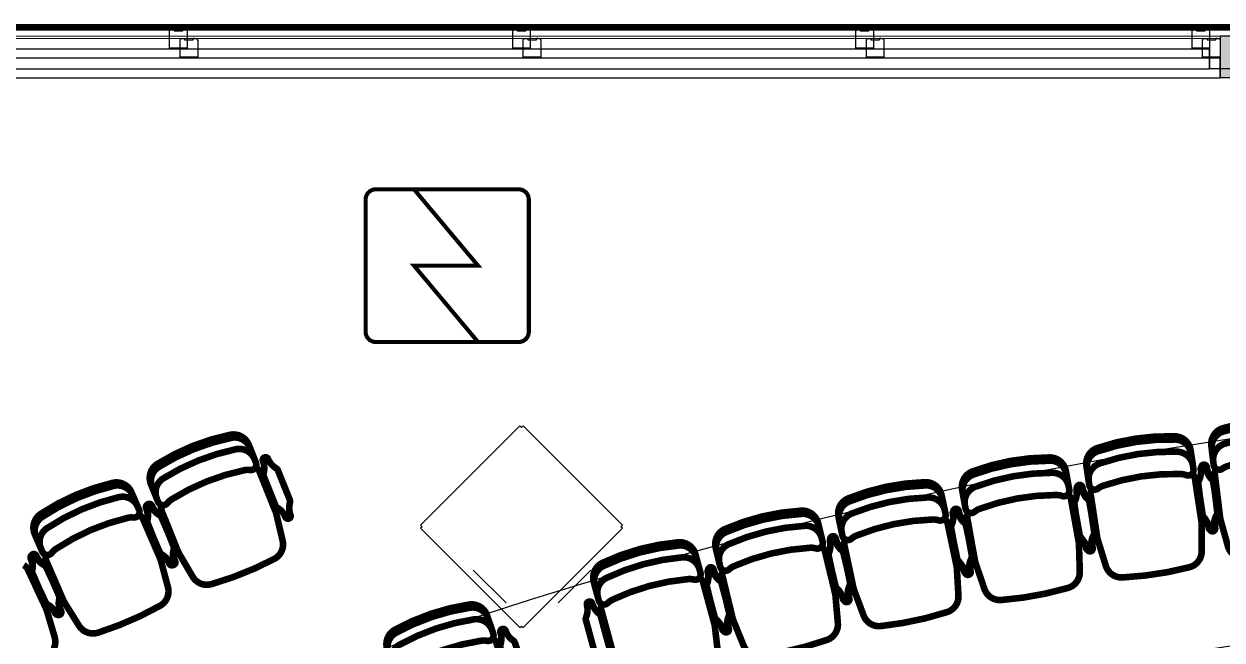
# Model space of a CAD drawing. Header units: metres. Extents: x -331 to 2982, y 362 to 2539.
# Drawn here: x 837.98 to 843.43, y 988.52 to 991.32 of the extents above; entities that cross this region are included whole.
import ezdxf

# ---------------------------------------------------------------- set-up
doc = ezdxf.new("R2010")
doc.units = ezdxf.units.M
doc.layers.get('0').update_dxf_attribs({"color": 251})
doc.layers.add('BASE', color=8, linetype='Continuous', lineweight=5)
for name, color, linetype in [('CX', 251, 'Continuous'), ('DET. FUMAÇA', 1, 'Continuous'), ('Est', 251, 'Continuous'), ('Pis', 251, 'Continuous'), ('Renato', 7, 'Continuous')]:
    doc.layers.add(name, color=color, linetype=linetype)

# ---------------------------------------------------------------- blocks, each defined once
blk = doc.blocks.new('XR_BL2_AND_MON-REV15$0$PERFIL_UNIT_ALCOA')
at = {"layer": 'CX', "color": 6}
for p, q in [((-21.3, 13.4), (-15.2, 13.4)), ((30.6, 13.4), (24.4, 13.4))]:
    blk.add_line(p, q, dxfattribs=at)
at = {"layer": 'CX'}
blk.add_lwpolyline([(-15.2, 19.2), (-15.2, 13.4), (-33.6, 13.4), (-33.6, 19.2), (-35.4, 19.2), (-35.4, 99.2), (44.6, 99.2), (44.6, 19.2), (42.9, 19.2), (42.9, 13.4), (24.4, 13.4), (24.4, 19.2)], close=True, dxfattribs=at)
blk = doc.blocks.new('XR_BL2_AND_MON-REV15$0$P_M')
at = {"layer": 'Est'}
blk.add_lwpolyline([(0.4596, -0.4313), (0.4525, -0.4243), (0.4596, -0.4172), (0.0071, 0.0354), (0, 0.0283), (-0.0071, 0.0354), (-0.4596, -0.4172), (-0.4525, -0.4243), (-0.4596, -0.4313), (-0.0071, -0.8839), (0, -0.8768), (0.0071, -0.8839)], close=True, dxfattribs=at)
blk = doc.blocks.new('XR_BL2_AND_MON-REV15$0$A$C10B331E6')
at = {"layer": 'BASE'}
for p, q in [((-0.1499, 0), (-0.1499, -9.3133, 2.33)), ((-0.06, 0, 197.496), (-0.06, -9.3133, 199.826)), ((-0.0499, 0, 179.8525), (-0.0499, -9.3133, 199.826))]:
    blk.add_line(p, q, dxfattribs=at)
at = {"layer": 'BASE', "linetype": 'ByBlock', "ltscale": 0.1, "xscale": -0.001000000000203727, "yscale": 0.001000000000203727, "zscale": 0.0009999999999763531, "rotation": 90}
for p in [(-0.0466, -0.0354, 197.496), (-0.0466, -1.5662), (-0.0466, -3.1287), (-0.0466, -4.6912)]:
    blk.add_blockref('XR_BL2_AND_MON-REV15$0$PERFIL_UNIT_ALCOA', p, dxfattribs=at)
blk = doc.blocks.new('Detector de fumaça')
at = {"layer": 'DET. FUMAÇA', "linetype": 'Continuous', "lineweight": 15, "const_width": 0.0187}
blk.add_lwpolyline([(774.5995, 539.8158), (775.2491, 539.8158, -0.414214), (775.2958, 539.769), (775.2958, 539.1669, -0.414214), (775.2491, 539.1202), (774.5995, 539.1202, -0.414214), (774.5527, 539.1669), (774.5527, 539.769, -0.414214)], format="xyb", close=True, dxfattribs=at)
blk.add_lwpolyline([(774.773, 539.8158), (775.0645, 539.468), (774.773, 539.468), (775.0645, 539.1202)], dxfattribs=at)

msp = doc.modelspace()

# ---------------------------------------------------------------- hatches: boundary and pattern name
at = {"layer": 'Renato'}
msp.add_hatch(color=256, dxfattribs=at).paths.add_polyline_path([(849.6578, 991.0762), (849.6578, 991.2662), (843.4243, 991.2662), (843.4243, 991.0762), (846.471, 991.0762), (846.611, 991.0762)])
h = msp.add_hatch(dxfattribs=at)
h.set_pattern_fill('ANSI32', color=256, scale=0.5, angle=135)
h.set_pattern_definition([(180, (839.86678, 988.55278), (-1e-17, -0.1875), []), (180, (839.80428, 988.61528), (-1e-17, -0.1875), [])])
h.paths.add_polyline_path([(840.7153, 988.5528), (836.5653, 988.5528), (836.5653, 983.2157), (840.7153, 983.2157)])
h = msp.add_hatch(dxfattribs=at)
h.set_pattern_fill('ANSI32', color=256, scale=0.5, angle=135)
h.set_pattern_definition([(180, (846.11678, 988.55278), (-1e-17, -0.1875), []), (180, (846.05428, 988.61528), (-1e-17, -0.1875), [])])
h.paths.add_polyline_path([(846.1168, 988.5528), (840.7153, 988.5528), (840.7153, 983.1981), (846.1168, 983.1981)])

# ---------------------------------------------------------------- linework, layer by layer
at = {"lineweight": 0}
msp.add_lwpolyline([(830.51, 980.3648), (862.4472, 980.3648, 1.000162), (862.4486, 989.1047), (862.118, 989.1022), (862.118, 991.1173), (862.193, 991.1173), (862.193, 991.3073), (830.793, 991.3073), (830.793, 991.1173), (830.868, 991.1173), (830.868, 989.1048, 1.0398), (830.5074, 980.3647, 0.005135)], format="xyb", close=True, dxfattribs=at)
at = {"layer": 'Pis'}
for p, q in [((843.3762, 991.3073), (834.0629, 991.3073)), ((843.3762, 991.2971), (834.0629, 991.2971)), ((843.3762, 991.3073), (843.3762, 991.1173)), ((846.493, 991.3073), (843.3762, 991.3073)), ((849.6097, 991.3073), (843.3762, 991.3073)), ((843.3762, 991.3073), (843.3762, 991.1173)), ((843.3762, 991.2073), (834.0629, 991.2073)), ((843.3762, 991.2073), (834.063, 991.2073)), ((843.3762, 991.1173), (843.3762, 991.2073)), ((834.063, 991.1173), (843.3751, 991.1173)), ((846.423, 991.1173), (843.3762, 991.1173)), ((849.6097, 991.1173), (843.3762, 991.1173))]:
    msp.add_line(p, q, dxfattribs=at)
at = {"layer": 'Pis', "const_width": 0.03}
for points in [[(830.51, 980.3648), (862.4472, 980.3648, 1.000162), (862.4486, 989.1047), (862.118, 989.1022), (862.118, 991.1173), (862.193, 991.1173), (862.193, 991.3073), (830.793, 991.3073), (830.793, 991.1173), (830.868, 991.1173), (830.868, 989.1048, 1.0398), (830.5074, 980.3647, 0.005135)], [(843.8117, 989.3519, 0.08991), (843.4575, 989.3085, 0.086278), (843.4347, 989.2968, -0.57735), (843.3948, 989.3137), (843.3842, 989.4002, -0.36261), (843.4364, 989.481, -0.08991), (843.7905, 989.5244, -0.36261), (843.8607, 989.4586), (843.8713, 989.3721, -0.57735), (843.8367, 989.3461, 0.086278)], [(838.981, 989.2899, 0.08991), (838.6499, 989.1571, 0.086278), (838.6308, 989.1399, -0.57735), (838.5879, 989.1461), (838.5555, 989.2269, -0.36261), (838.5852, 989.3184, -0.08991), (838.9163, 989.4512, -0.36261), (839.001, 989.4056), (839.0334, 989.3248, -0.57735), (839.0067, 989.2907, 0.086278)], [(843.2439, 989.2725, 0.08991), (842.8912, 989.219, 0.086278), (842.8687, 989.2066, -0.57735), (842.8284, 989.2224), (842.8153, 989.3086, -0.36261), (842.8651, 989.3908, -0.08991), (843.2179, 989.4443, -0.36261), (843.2898, 989.3806), (843.3029, 989.2944, -0.57735), (843.2691, 989.2674, 0.086278)], [(839.1311, 989.1191, -0.164851), (839.1228, 989.1288), (839.0691, 989.2626, -0.164851), (839.0684, 989.2754, 0.162089), (839.0657, 989.3317, -1), (839.0889, 989.341, 0.162089), (839.1258, 989.2984, -0.164851), (839.1341, 989.2887), (839.1878, 989.1549, -0.164851), (839.1885, 989.1421, 0.162089), (839.1912, 989.0858, -1), (839.168, 989.0765, 0.162089)], [(842.6789, 989.177, 0.08991), (842.3279, 989.1134, 0.086278), (842.3057, 989.1004, -0.57735), (842.265, 989.115), (842.2494, 989.2008, -0.36261), (842.2969, 989.2844, -0.08991), (842.6479, 989.348, -0.36261), (842.7217, 989.2863), (842.7373, 989.2006, -0.57735), (842.7042, 989.1726, 0.086278)], [(843.351, 989.0719, -0.164851), (843.3451, 989.0833), (843.3235, 989.2257, -0.164851), (843.3257, 989.2384, 0.162089), (843.3359, 989.2938, -1), (843.3606, 989.2976, 0.162089), (843.3868, 989.2476, -0.164851), (843.3927, 989.2362), (843.4143, 989.0938, -0.164851), (843.412, 989.0811, 0.162089), (843.4019, 989.0257, -1), (843.3771, 989.0219, 0.162089)], [(843.4111, 989.099), (843.3935, 989.2421, 0.164851), (843.388, 989.2536, -0.162089), (843.3632, 989.3043, 1), (843.3384, 989.3012, -0.162089), (843.3267, 989.2461, 0.164851), (843.3241, 989.2335), (843.3416, 989.0905, 0.164851), (843.3472, 989.0789, -0.162089), (843.3719, 989.0283, 1), (843.3967, 989.0313, -0.162089), (843.4085, 989.0864, 0.164851)], [(838.4502, 989.0728, 0.08991), (838.1228, 988.9311, 0.086278), (838.1042, 988.9134, -0.57735), (838.0612, 988.9184), (838.0266, 988.9984, -0.36261), (838.0538, 989.0906, -0.08991), (838.3812, 989.2323, -0.36261), (838.4671, 989.189), (838.5017, 989.1091, -0.57735), (838.4759, 989.0743, 0.086278)], [(842.1164, 989.0653, 0.08991), (841.7673, 988.9917, 0.086278), (841.7455, 988.978, -0.57735), (841.7044, 988.9915), (841.6864, 989.0767, -0.36261), (841.7314, 989.1617, -0.08991), (842.0805, 989.2353, -0.36261), (842.156, 989.1758), (842.174, 989.0905, -0.57735), (842.1418, 989.0616, 0.086278)], [(842.8507, 989.0083), (842.8291, 989.1507, 0.164851), (842.8232, 989.1621, -0.162089), (842.797, 989.2121, 1), (842.7723, 989.2083, -0.162089), (842.7622, 989.1529, 0.164851), (842.7599, 989.1402), (842.7815, 988.9978, 0.164851), (842.7874, 988.9864, -0.162089), (842.8136, 988.9364, 1), (842.8383, 988.9402, -0.162089), (842.8485, 988.9956, 0.164851)], [(842.7917, 988.9795, -0.164851), (842.7854, 988.9907), (842.7598, 989.1325, -0.164851), (842.7616, 989.1452, 0.162089), (842.7702, 989.2009, -1), (842.7948, 989.2054, 0.162089), (842.8224, 989.1562, -0.164851), (842.8286, 989.145), (842.8543, 989.0032, -0.164851), (842.8524, 988.9905, 0.162089), (842.8439, 988.9348, -1), (842.8193, 988.9303, 0.162089)], [(838.6049, 988.9061, -0.164851), (838.5963, 988.9156), (838.539, 989.0479, -0.164851), (838.538, 989.0607, 0.162089), (838.5337, 989.1169, -1), (838.5566, 989.1268, 0.162089), (838.5947, 989.0852, -0.164851), (838.6033, 989.0757), (838.6605, 988.9434, -0.164851), (838.6616, 988.9307, 0.162089), (838.6659, 988.8745, -1), (838.6429, 988.8645, 0.162089)], [(838.6587, 988.9427), (838.6051, 989.0765, 0.164851), (838.5967, 989.0862, -0.162089), (838.5598, 989.1288, 1), (838.5366, 989.1195, -0.162089), (838.5394, 989.0632, 0.164851), (838.5401, 989.0504), (838.5938, 988.9166, 0.164851), (838.6021, 988.9069, -0.162089), (838.639, 988.8643, 1), (838.6622, 988.8736, -0.162089), (838.6594, 988.9299, 0.164851)], [(842.2935, 988.9016), (842.2678, 989.0434, 0.164851), (842.2615, 989.0546, -0.162089), (842.234, 989.1038, 1), (842.2094, 989.0993, -0.162089), (842.2008, 989.0436, 0.164851), (842.1989, 989.0309), (842.2246, 988.8891, 0.164851), (842.2308, 988.8779, -0.162089), (842.2584, 988.8287, 1), (842.283, 988.8332, -0.162089), (842.2916, 988.8889, 0.164851)], [(841.5574, 988.9366, 0.08991), (841.2106, 988.853, 0.086278), (841.1892, 988.8388, -0.57735), (841.1477, 988.851), (841.1272, 988.9358, -0.36261), (841.1699, 989.0219, -0.08991), (841.5167, 989.1055, -0.36261), (841.5939, 989.0482), (841.6143, 988.9635, -0.57735), (841.5829, 988.9337, 0.086278)], [(842.2347, 988.8711, -0.164851), (842.2282, 988.8821), (842.1985, 989.0231, -0.164851), (842.2, 989.0359, 0.162089), (842.207, 989.0918, -1), (842.2314, 989.097, 0.162089), (842.2604, 989.0486, -0.164851), (842.2669, 989.0376), (842.2967, 988.8966, -0.164851), (842.2952, 988.8838, 0.162089), (842.2882, 988.8279, -1), (842.2637, 988.8227, 0.162089)], [(841.0019, 988.7938, 0.08991), (840.6576, 988.7003, 0.086278), (840.6367, 988.6855, -0.57735), (840.5948, 988.6965), (840.572, 988.7806, -0.36261), (840.6121, 988.868, -0.08991), (840.9564, 988.9615, -0.36261), (841.0352, 988.9064), (841.058, 988.8223, -0.57735), (841.0275, 988.7916, 0.086278)], [(841.6813, 988.7459, -0.164851), (841.6744, 988.7568), (841.6407, 988.8969, -0.164851), (841.6418, 988.9096, 0.162089), (841.6472, 988.9657, -1), (841.6715, 988.9716, 0.162089), (841.7019, 988.9241, -0.164851), (841.7087, 988.9133), (841.7425, 988.7732, -0.164851), (841.7413, 988.7604, 0.162089), (841.7359, 988.7043, -1), (841.7116, 988.6984, 0.162089)], [(841.739, 988.7789), (841.7092, 988.92, 0.164851), (841.7027, 988.931, -0.162089), (841.6737, 988.9794, 1), (841.6492, 988.9742, -0.162089), (841.6422, 988.9183, 0.164851), (841.6407, 988.9055), (841.6705, 988.7645, 0.164851), (841.677, 988.7535, -0.162089), (841.706, 988.7051, 1), (841.7304, 988.7103, -0.162089), (841.7374, 988.7662, 0.164851)], [(838.085, 988.6781, -0.164851), (838.0762, 988.6874), (838.0154, 988.8181, -0.164851), (838.014, 988.8308, 0.162089), (838.0082, 988.8869, -1), (838.0308, 988.8974, 0.162089), (838.07, 988.8569, -0.164851), (838.0788, 988.8476), (838.1396, 988.7169, -0.164851), (838.141, 988.7042, 0.162089), (838.1468, 988.6481, -1), (838.1242, 988.6376, 0.162089)], [(838.1374, 988.717), (838.0802, 988.8493, 0.164851), (838.0716, 988.8588, -0.162089), (838.0335, 988.9004, 1), (838.0106, 988.8905, -0.162089), (838.0149, 988.8343, 0.164851), (838.016, 988.8215), (838.0732, 988.6892, 0.164851), (838.0818, 988.6797, -0.162089), (838.1198, 988.6381, 1), (838.1428, 988.648, -0.162089), (838.1385, 988.7042, 0.164851)], [(841.1312, 988.6067, -0.164851), (841.124, 988.6174), (841.0863, 988.7565, -0.164851), (841.0871, 988.7693, 0.162089), (841.0908, 988.8255, -1), (841.115, 988.8321, 0.162089), (841.1467, 988.7855, -0.164851), (841.1538, 988.7748), (841.1916, 988.6357, -0.164851), (841.1908, 988.6229, 0.162089), (841.187, 988.5667, -1), (841.1629, 988.5601, 0.162089)], [(841.1883, 988.6396), (841.1546, 988.7797, 0.164851), (841.1477, 988.7905, -0.162089), (841.1174, 988.838, 1), (841.0931, 988.8322, -0.162089), (841.0877, 988.7761, 0.164851), (841.0865, 988.7633), (841.1203, 988.6232, 0.164851), (841.1272, 988.6123, -0.162089), (841.1575, 988.5648, 1), (841.1818, 988.5707, -0.162089), (841.1872, 988.6268, 0.164851)], [(840.0602, 988.5133, 0.08991), (839.7224, 988.3986, 0.086278), (839.7024, 988.3825, -0.57735), (839.6599, 988.3909), (839.6319, 988.4734, -0.36261), (839.6665, 988.5631, -0.08991), (840.0043, 988.6779, -0.36261), (840.0864, 988.6278), (840.1144, 988.5453, -0.57735), (840.0859, 988.5127, 0.086278)], [(840.6415, 988.4863), (840.6037, 988.6254, 0.164851), (840.5966, 988.6361, -0.162089), (840.5649, 988.6827, 1), (840.5408, 988.6761, -0.162089), (840.537, 988.6199, 0.164851), (840.5362, 988.6071), (840.574, 988.468, 0.164851), (840.5811, 988.4573, -0.162089), (840.6128, 988.4107, 1), (840.6369, 988.4173, -0.162089), (840.6407, 988.4735, 0.164851)], [(840.2009, 988.3346, -0.164851), (840.1931, 988.3448), (840.1467, 988.4813, -0.164851), (840.1467, 988.4941, 0.162089), (840.147, 988.5505, -1), (840.1707, 988.5585, 0.162089), (840.2052, 988.514, -0.164851), (840.213, 988.5038), (840.2593, 988.3673, -0.164851), (840.2594, 988.3545, 0.162089), (840.2591, 988.2981, -1), (840.2354, 988.2901, 0.162089)]]:
    msp.add_lwpolyline(points, format="xyb", close=True, dxfattribs=at)
for points in [[(843.3861, 989.3853, -0.36261), (843.4382, 989.4661, -0.08991), (843.7923, 989.5095, -0.36261), (843.8625, 989.4437)], [(843.3929, 989.3297, -0.36261), (843.4451, 989.4105, -0.08991), (843.7992, 989.4539, -0.36261), (843.8693, 989.3881)], [(838.5611, 989.213, -0.36261), (838.5908, 989.3044, -0.08991), (838.9219, 989.4373, -0.36261), (839.0066, 989.3917)], [(838.5819, 989.161, -0.36261), (838.6117, 989.2524, -0.08991), (838.9428, 989.3853, -0.36261), (839.0274, 989.3397)], [(842.8175, 989.2938, -0.36261), (842.8674, 989.376, -0.08991), (843.2201, 989.4295, -0.36261), (843.2921, 989.3658)], [(842.2521, 989.186, -0.36261), (842.2996, 989.2696, -0.08991), (842.6506, 989.3332, -0.36261), (842.7244, 989.2716)], [(842.8259, 989.2384, -0.36261), (842.8758, 989.3206, -0.08991), (843.2285, 989.3741, -0.36261), (843.3005, 989.3104)], [(843.4056, 989.2961, 0.149389), (843.4005, 989.2673), (843.4239, 989.0762, 0.03724), (843.4268, 989.0616), (843.4596, 988.9435, 0.342214), (843.5333, 988.8886, 0.051556), (843.8395, 988.9261, 0.342214), (843.8978, 988.9972), (843.9011, 989.1197, 0.03724), (843.9004, 989.1346), (843.877, 989.3257, 0.149389), (843.8651, 989.3524)], [(838.6029, 989.1318, 0.149389), (838.6054, 989.1026), (838.677, 988.9239, 0.03724), (838.6836, 988.9106), (838.7456, 988.8049, 0.342214), (838.8309, 988.7707, 0.051556), (839.1172, 988.8856, 0.342214), (839.1553, 988.9692), (839.127, 989.0885, 0.03724), (839.1225, 989.1026), (839.0509, 989.2813, 0.149389), (839.0325, 989.3041)], [(842.2621, 989.1309, -0.36261), (842.3096, 989.2145, -0.08991), (842.6606, 989.2781, -0.36261), (842.7344, 989.2165)], [(842.8396, 989.2051, 0.149389), (842.8354, 989.1762), (842.8642, 988.9858, 0.03724), (842.8676, 988.9713), (842.9037, 988.8542, 0.342214), (842.9789, 988.8014, 0.051556), (843.284, 988.8477, 0.342214), (843.3402, 988.9204), (843.3399, 989.043, 0.03724), (843.3388, 989.0578), (843.3099, 989.2482, 0.149389), (843.2973, 989.2745)], [(838.0325, 988.9846, -0.36261), (838.0597, 989.0768, -0.08991), (838.3872, 989.2185, -0.36261), (838.473, 989.1753)], [(838.0548, 988.9332, -0.36261), (838.082, 989.0254, -0.08991), (838.4094, 989.1671, -0.36261), (838.4953, 989.1239)], [(841.6895, 989.0621, -0.36261), (841.7345, 989.147, -0.08991), (842.0836, 989.2206, -0.36261), (842.1591, 989.1611)], [(842.2767, 989.098, 0.149389), (842.2733, 989.069), (842.3076, 988.8795, 0.03724), (842.3113, 988.8651), (842.3508, 988.7491, 0.342214), (842.4275, 988.6985, 0.051556), (842.7311, 988.7535, 0.342214), (842.7852, 988.8278), (842.7815, 988.9503, 0.03724), (842.7799, 988.9651), (842.7456, 989.1546, 0.149389), (842.7322, 989.1806)], [(841.701, 989.0072, -0.36261), (841.7461, 989.0922, -0.08991), (842.0952, 989.1658, -0.36261), (842.1707, 989.1063)], [(838.0765, 988.9045, 0.149389), (838.0797, 988.8755), (838.1562, 988.6988, 0.03724), (838.1631, 988.6856), (838.228, 988.5816, 0.342214), (838.3142, 988.5497, 0.051556), (838.5973, 988.6723, 0.342214), (838.6331, 988.757), (838.6016, 988.8754, 0.03724), (838.5967, 988.8894), (838.5203, 989.0661, 0.149389), (838.5013, 989.0884)], [(841.1308, 988.9212, -0.36261), (841.1734, 989.0074, -0.08991), (841.5202, 989.091, -0.36261), (841.5974, 989.0337)], [(841.7166, 988.9748, 0.149389), (841.714, 988.9457), (841.7537, 988.7573, 0.03724), (841.7579, 988.743), (841.8007, 988.6282, 0.342214), (841.8788, 988.5798, 0.051556), (842.1807, 988.6435, 0.342214), (842.2326, 988.7193), (842.2254, 988.8416, 0.03724), (842.2234, 988.8564), (842.1837, 989.0448, 0.149389), (842.1695, 989.0704)], [(841.1439, 988.8667, -0.36261), (841.1865, 988.9529, -0.08991), (841.5333, 989.0365, -0.36261), (841.6105, 988.9792)], [(840.5759, 988.7662, -0.36261), (840.616, 988.8535, -0.08991), (840.9603, 988.947, -0.36261), (841.0391, 988.892)], [(841.1604, 988.8347, 0.149389), (841.1586, 988.8056), (841.2037, 988.6184, 0.03724), (841.2083, 988.6042), (841.2544, 988.4907, 0.342214), (841.3338, 988.4445, 0.051556), (841.6338, 988.5168, 0.342214), (841.6835, 988.5941), (841.6728, 988.7162, 0.03724), (841.6704, 988.7309), (841.6253, 988.9181, 0.149389), (841.6104, 988.9432)], [(837.5568, 988.6622, 0.149389), (837.5609, 988.6333), (837.6421, 988.4587, 0.03724), (837.6494, 988.4457), (837.717, 988.3435, 0.342214), (837.804, 988.314, 0.051556), (838.0837, 988.4442, 0.342214), (838.1172, 988.5298), (838.0826, 988.6473, 0.03724), (838.0773, 988.6612), (837.9961, 988.8358, 0.149389), (837.9765, 988.8575)], [(840.5906, 988.7121, -0.36261), (840.6307, 988.7995, -0.08991), (840.975, 988.893, -0.36261), (841.0538, 988.8379)], [(840.608, 988.6806, 0.149389), (840.607, 988.6514), (840.6575, 988.4656, 0.03724), (840.6625, 988.4516), (840.7118, 988.3394, 0.342214), (840.7925, 988.2955, 0.051556), (841.0903, 988.3764, 0.342214), (841.1378, 988.4551), (841.1236, 988.5768, 0.03724), (841.1207, 988.5914), (841.0703, 988.7772, 0.149389), (841.0547, 988.8019)], [(839.6367, 988.4592, -0.36261), (839.6713, 988.5489, -0.08991), (840.0091, 988.6637, -0.36261), (840.0912, 988.6136)], [(839.6547, 988.4062, -0.36261), (839.6894, 988.4959, -0.08991), (840.0272, 988.6106, -0.36261), (840.1092, 988.5605)], [(839.6741, 988.3759, 0.149389), (839.675, 988.3466), (839.7369, 988.1643, 0.03724), (839.7427, 988.1506), (839.7989, 988.0417, 0.342214), (839.8822, 988.003, 0.051556), (840.1744, 988.1022, 0.342214), (840.2169, 988.1837), (840.1951, 988.3043, 0.03724), (840.1914, 988.3187), (840.1295, 988.501, 0.149389), (840.1124, 988.5247)]]:
    msp.add_lwpolyline(points, format="xyb", dxfattribs=at)
at = {"layer": 'Pis'}
msp.add_arc((846.3083, 969.4307), 19.2681, 89.84702, 125.7567, dxfattribs=at)
at = {"layer": 'Renato'}
for p, q in [((843.4243, 991.2662, 195.166), (843.4243, 991.0762, 195.166)), ((846.541, 991.2662, 195.166), (843.4243, 991.2662, 195.166)), ((834.111, 991.0762, 195.166), (843.4232, 991.0762, 195.166)), ((846.471, 991.0762, 195.166), (843.4243, 991.0762, 195.166)), ((840.5592, 988.835, 195.166), (840.4092, 988.685, 195.166))]:
    msp.add_line(p, q, dxfattribs=at)
for points in [[(846.611, 991.0762), (846.471, 991.0762), (843.4243, 991.0762), (843.4243, 991.1662), (834.111, 991.1662)], [(840.0229, 988.835), (840.1729, 988.685)], [(840.0229, 988.835), (840.1729, 988.685)], [(840.5592, 988.835), (840.4092, 988.685)]]:
    msp.add_lwpolyline(points, dxfattribs=at)
msp.add_arc((846.541, 968.8074), 20.8513, 53.49254, 126.50745, dxfattribs=at)

# ---------------------------------------------------------------- block references
at = {"layer": 'DET. FUMAÇA', "linetype": 'Continuous', "lineweight": 0}
msp.add_blockref('Detector de fumaça', (64.9805, 450.7534), dxfattribs=at)
at = {"layer": 'Pis', "xscale": 0.001000000000203727, "yscale": 0.001000000000203727, "zscale": 0.001000000000203727, "rotation": 180}
for p in [(838.6851, 991.3105), (840.2476, 991.3105), (841.8101, 991.3105), (843.3409, 991.3105)]:
    msp.add_blockref('XR_BL2_AND_MON-REV15$0$PERFIL_UNIT_ALCOA', p, dxfattribs=at)
at = {"layer": 'Pis', "rotation": 90}
msp.add_blockref('XR_BL2_AND_MON-REV15$0$P_M', (839.8187, 989.0323), dxfattribs=at)
at = {"layer": 'Renato', "xscale": -1, "rotation": 270}
msp.add_blockref('XR_BL2_AND_MON-REV15$0$A$C10B331E6', (843.4243, 991.3161, 175.1925), dxfattribs=at)

doc.saveas('drawing.dxf')
